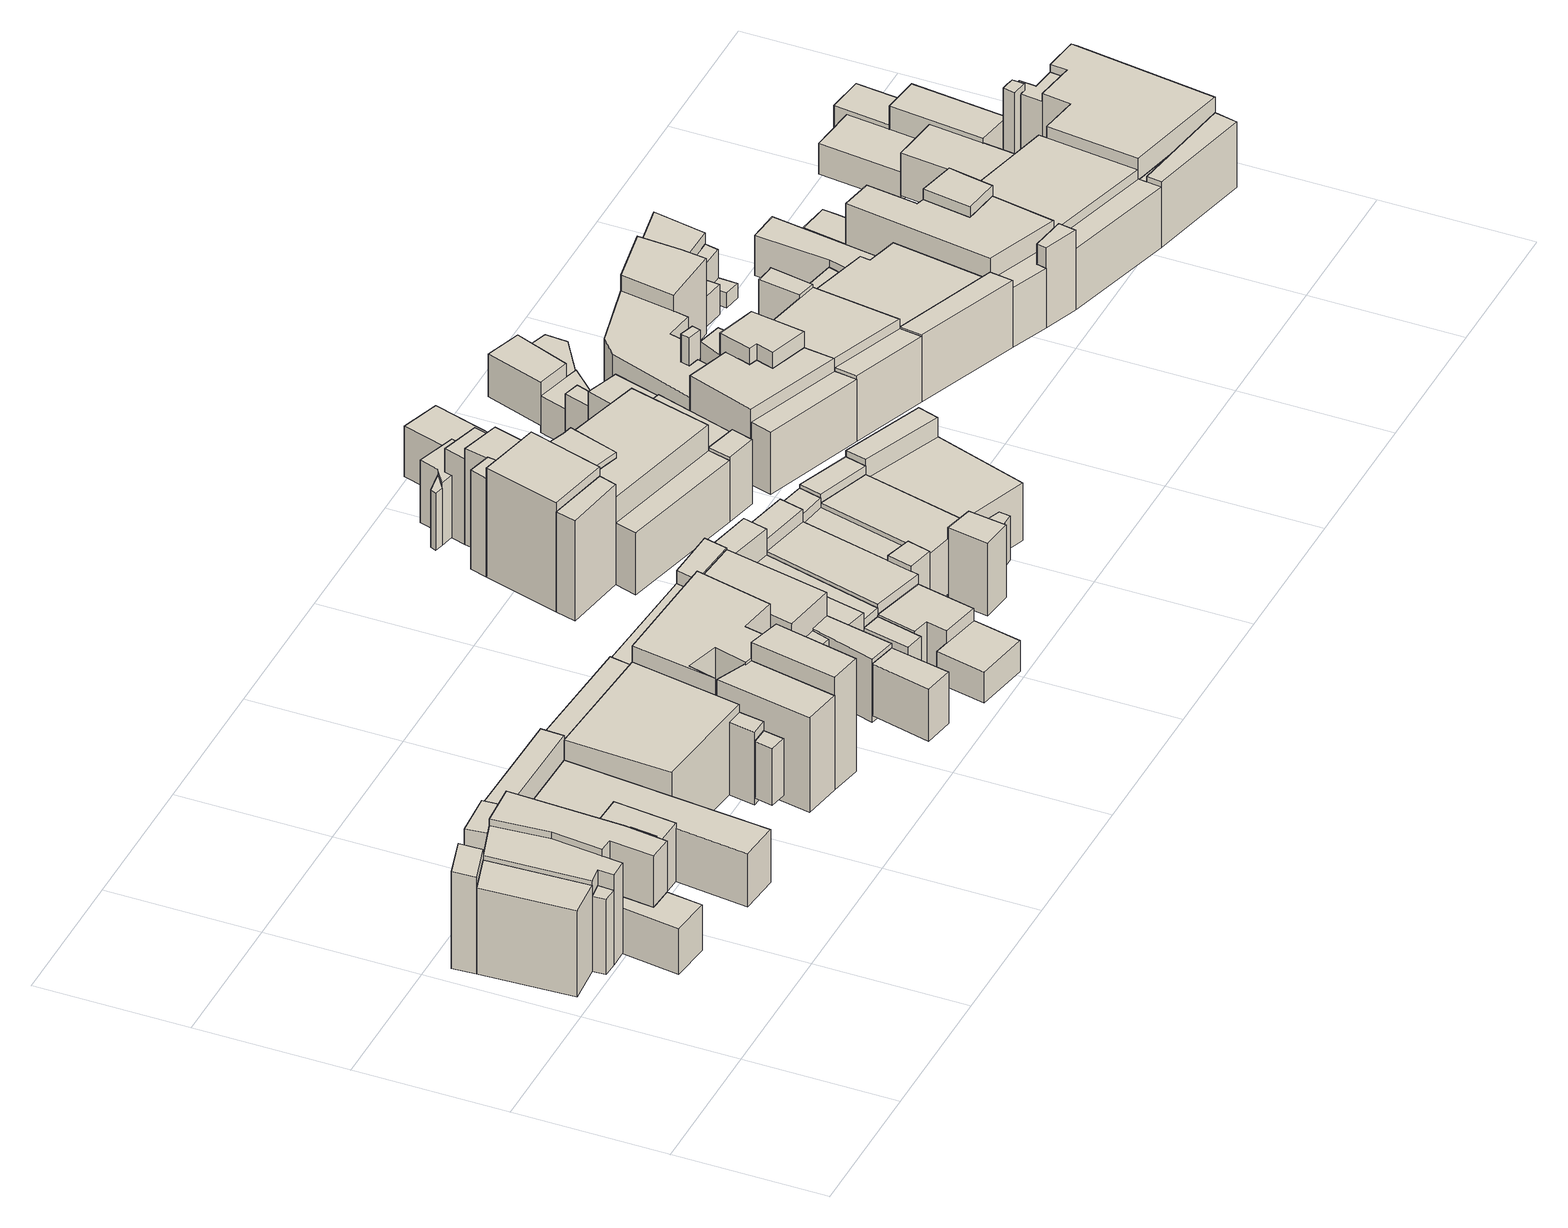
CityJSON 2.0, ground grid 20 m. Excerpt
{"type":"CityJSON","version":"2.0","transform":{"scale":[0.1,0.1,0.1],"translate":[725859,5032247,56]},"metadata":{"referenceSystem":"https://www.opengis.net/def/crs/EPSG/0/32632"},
"CityObjects":{
"building1":{"type":"Building","attributes":{"Building_category":"01","End Use":"Services","Envelope":"2005-2010","Heating System":"Condensing Gas Boiler, Centralized, Fan coil","Cooling System":"A-W chiller, Centralized, Fan coil"},"geometry":[{"type":"MultiSurface","lod":"1","boundaries":[[[0,1,2,3]],[[4,0,3,5]],[[6,4,5,7]],[[1,6,7,2]],[[1,0,4,6]],[[2,7,5,3]],[[8,9,10,11]],[[12,8,11,13]],[[14,12,13,15]],[[16,14,15,17]],[[18,16,17,19]],[[9,18,19,10]],[[9,8,12,14,16,18]],[[10,19,17,15,13,11]],[[20,21,22,23]],[[24,20,23,2]],[[25,24,2,26]],[[21,25,26,22]],[[21,20,24,25]],[[22,26,2,23]],[[27,28,29,30]],[[31,27,30,32]],[[33,31,32,34]],[[35,33,34,15]],[[36,35,15,13]],[[37,36,13,11]],[[38,37,11,10]],[[28,38,10,29]],[[28,27,31,33,35,36,37,38]],[[29,10,11,13,15,34,32,30]],[[39,40,3,41]],[[42,39,41,43]],[[44,42,43,5]],[[40,44,5,3]],[[40,39,42,44]],[[3,5,43,41]]]}]},
"building2":{"type":"Building","attributes":{"Building_category":"01","End Use":"Residential","Envelope":"1971-1980","Heating System":"Traditional Gas Boiler, Centralized, High Temp Radiator","Cooling System":"A-W chiller, Centralized, Fan coil"},"geometry":[{"type":"MultiSurface","lod":"1","boundaries":[[[45,46,47,48]],[[49,45,48,50]],[[51,49,50,52]],[[53,51,52,54]],[[55,53,54,56]],[[46,55,56,47]],[[46,45,49,51,53,55]],[[47,56,54,52,50,48]],[[57,58,30,59]],[[60,57,59,61]],[[62,60,61,32]],[[58,62,32,30]],[[58,57,60,62]],[[30,32,61,59]]]}]},
"building3":{"type":"Building","attributes":{"Building_category":"01","End Use":"Residential","Envelope":"1971-1980","Heating System":"Condensing Gas Boiler, Centralized, Low Temp Radiator","Cooling System":"A-A split"},"geometry":[{"type":"MultiSurface","lod":"1","boundaries":[[[63,64,65,30]],[[66,63,30,29]],[[67,66,29,68]],[[69,67,68,70]],[[71,69,70,72]],[[73,71,72,74]],[[75,73,74,76]],[[77,75,76,78]],[[79,77,78,80]],[[64,79,80,65]],[[64,63,66,67,69,71,73,75,77,79]],[[65,80,78,76,74,72,70,68,29,30]],[[81,82,15,34]],[[83,81,34,32]],[[84,83,32,3]],[[85,84,3,2]],[[86,85,2,23]],[[87,86,23,22]],[[88,87,22,89]],[[82,88,89,15]],[[82,81,83,84,85,86,87,88]],[[15,89,22,23,2,3,32,34]]]}]},
"building4":{"type":"Building","attributes":{"Building_category":"01","End Use":"Residential","Envelope":"1971-1980","Heating System":"Condensing Gas Boiler, Centralized, Low Temp Radiator","Cooling System":"A-A split"},"geometry":[{"type":"MultiSurface","lod":"1","boundaries":[[[90,91,92,76]],[[93,90,76,74]],[[94,93,74,95]],[[91,94,95,92]],[[91,90,93,94]],[[92,95,74,76]]]}]},
"building5":{"type":"Building","attributes":{"Building_category":"01","End Use":"Residential","Envelope":"2000-2005","Heating System":"A-W Heat Pump, Single, Fan coil","Cooling System":"A-A split"},"geometry":[{"type":"MultiSurface","lod":"1","boundaries":[[[96,97,98,99]],[[100,96,99,101]],[[102,100,101,103]],[[97,102,103,98]],[[97,96,100,102]],[[98,103,101,99]],[[104,105,106,107]],[[108,104,107,109]],[[110,108,109,111]],[[105,110,111,106]],[[105,104,108,110]],[[106,111,109,107]],[[112,113,114,59]],[[115,112,59,30]],[[116,115,30,65]],[[113,116,65,114]],[[113,112,115,116]],[[114,65,30,59]],[[117,118,119,120]],[[121,117,120,106]],[[122,121,106,123]],[[118,122,123,119]],[[118,117,121,122]],[[119,123,106,120]]]}]},
"building6":{"type":"Building","attributes":{"Building_category":"01","End Use":"Residential","Envelope":"1981-1990","Heating System":"Traditional Gas Boiler, Centralized, High Temp Radiator","Cooling System":"A-A split"},"geometry":[{"type":"MultiSurface","lod":"1","boundaries":[[[124,125,120,126]],[[127,124,126,107]],[[128,127,107,106]],[[125,128,106,120]],[[125,124,127,128]],[[120,106,107,126]]]}]},
"building7":{"type":"Building","attributes":{"Building_category":"01","End Use":"Residential","Envelope":"2000-2005","Heating System":"Condensing Gas Boiler, Centralized, Low Temp Radiator","Cooling System":"A-A split"},"geometry":[{"type":"MultiSurface","lod":"1","boundaries":[[[129,130,131,132]],[[133,129,132,134]],[[135,133,134,136]],[[130,135,136,131]],[[130,129,133,135]],[[131,136,134,132]],[[137,138,139,123]],[[140,137,123,141]],[[142,140,141,143]],[[138,142,143,139]],[[138,137,140,142]],[[139,143,141,123]],[[144,145,146,136]],[[147,144,136,134]],[[148,147,134,149]],[[145,148,149,146]],[[145,144,147,148]],[[146,149,134,136]],[[150,151,111,152]],[[153,150,152,154]],[[155,153,154,156]],[[151,155,156,111]],[[151,150,153,155]],[[111,156,154,152]]]}]},
"building8":{"type":"Building","attributes":{"Building_category":"01","End Use":"Residential","Envelope":"1971-1980","Heating System":"Condensing Gas Boiler, Centralized, Low Temp Radiator","Cooling System":"A-A split"},"geometry":[{"type":"MultiSurface","lod":"1","boundaries":[[[157,158,159,160]],[[161,157,160,162]],[[163,161,162,164]],[[158,163,164,159]],[[158,157,161,163]],[[159,164,162,160]],[[165,166,167,141]],[[168,165,141,169]],[[170,168,169,171]],[[166,170,171,167]],[[166,165,168,170]],[[167,171,169,141]],[[172,173,143,167]],[[174,172,167,175]],[[176,174,175,177]],[[173,176,177,143]],[[173,172,174,176]],[[143,177,175,167]],[[178,179,180,181]],[[182,178,181,183]],[[184,182,183,185]],[[186,184,185,187]],[[188,186,187,189]],[[190,188,189,191]],[[192,190,191,193]],[[194,192,193,195]],[[179,194,195,180]],[[179,178,182,184,186,188,190,192,194]],[[180,195,193,191,189,187,185,183,181]],[[196,197,198,119]],[[199,196,119,123]],[[200,199,123,139]],[[197,200,139,198]],[[197,196,199,200]],[[198,139,123,119]],[[201,202,203,139]],[[204,201,139,205]],[[206,204,205,207]],[[202,206,207,203]],[[202,201,204,206]],[[203,207,205,139]]]}]},
"building9":{"type":"Building","attributes":{"Building_category":"01","End Use":"Services","Envelope":"2005-2010","Heating System":"Condensing Gas Boiler, Centralized, Fan coil","Cooling System":"A-W chiller, Centralized, Fan coil"},"geometry":[{"type":"MultiSurface","lod":"1","boundaries":[[[208,209,210,207]],[[211,208,207,212]],[[213,211,212,214]],[[209,213,214,210]],[[209,208,211,213]],[[210,214,212,207]],[[215,216,217,210]],[[218,215,210,219]],[[220,218,219,221]],[[222,220,221,223]],[[224,222,223,225]],[[216,224,225,217]],[[216,215,218,220,222,224]],[[217,225,223,221,219,210]],[[226,227,223,228]],[[229,226,228,230]],[[231,229,230,232]],[[233,231,232,225]],[[227,233,225,223]],[[227,226,229,231,233]],[[223,225,232,230,228]],[[234,235,236,237]],[[238,234,237,239]],[[240,238,239,241]],[[235,240,241,236]],[[235,234,238,240]],[[236,241,239,237]]]}]},
"building10":{"type":"Building","attributes":{"Building_category":"01","End Use":"Residential","Envelope":"2000-2005","Heating System":"Traditional Gas Boiler, Centralized, High Temp Radiator","Cooling System":"A-A split"},"geometry":[{"type":"MultiSurface","lod":"1","boundaries":[[[242,243,244,198]],[[245,242,198,139]],[[246,245,139,247]],[[243,246,247,244]],[[243,242,245,246]],[[244,247,139,198]],[[248,249,250,244]],[[251,248,244,247]],[[252,251,247,253]],[[249,252,253,250]],[[249,248,251,252]],[[250,253,247,244]],[[254,255,247,203]],[[256,254,203,207]],[[257,256,207,210]],[[255,257,210,247]],[[255,254,256,257]],[[247,210,207,203]],[[258,259,253,247]],[[260,258,247,210]],[[261,260,210,217]],[[259,261,217,253]],[[259,258,260,261]],[[253,217,210,247]]]}]},
"building11":{"type":"Building","attributes":{"Building_category":"01","End Use":"Residential","Envelope":"1981-1990","Heating System":"Traditional Gas Boiler, Centralized, High Temp Radiator","Cooling System":"A-A split"},"geometry":[{"type":"MultiSurface","lod":"1","boundaries":[[[262,263,264,265]],[[266,262,265,267]],[[268,266,267,269]],[[263,268,269,264]],[[263,262,266,268]],[[264,269,267,265]],[[270,271,272,273]],[[274,270,273,275]],[[276,274,275,277]],[[271,276,277,272]],[[271,270,274,276]],[[272,277,275,273]],[[278,279,280,281]],[[282,278,281,283]],[[284,282,283,275]],[[279,284,275,280]],[[279,278,282,284]],[[280,275,283,281]],[[285,286,287,288]],[[289,285,288,290]],[[291,289,290,292]],[[286,291,292,287]],[[286,285,289,291]],[[287,292,290,288]],[[293,294,295,296]],[[297,293,296,298]],[[299,297,298,300]],[[294,299,300,295]],[[294,293,297,299]],[[295,300,298,296]],[[301,302,303,304]],[[305,301,304,273]],[[306,305,273,272]],[[302,306,272,303]],[[302,301,305,306]],[[303,272,273,304]],[[307,308,309,310]],[[311,307,310,296]],[[312,311,296,295]],[[313,312,295,314]],[[315,313,314,304]],[[316,315,304,303]],[[308,316,303,309]],[[308,307,311,312,313,315,316]],[[309,303,304,314,295,296,310]]]}]},
"building12":{"type":"Building","attributes":{"Building_category":"01","End Use":"Residential","Envelope":"1945-1960","Heating System":"Traditional Gas Boiler, Centralized, High Temp Radiator","Cooling System":"A-A split"},"geometry":[{"type":"MultiSurface","lod":"1","boundaries":[[[317,318,319,320]],[[321,317,320,322]],[[323,321,322,324]],[[318,323,324,319]],[[318,317,321,323]],[[319,324,322,320]],[[325,326,319,327]],[[328,325,327,329]],[[330,328,329,331]],[[332,330,331,269]],[[333,332,269,334]],[[335,333,334,336]],[[326,335,336,319]],[[326,325,328,330,332,333,335]],[[319,336,334,269,331,329,327]],[[337,338,324,339]],[[340,337,339,341]],[[342,340,341,343]],[[344,342,343,331]],[[345,344,331,329]],[[346,345,329,327]],[[338,346,327,324]],[[338,337,340,342,344,345,346]],[[324,327,329,331,343,341,339]],[[347,348,322,349]],[[350,347,349,339]],[[351,350,339,324]],[[348,351,324,322]],[[348,347,350,351]],[[322,324,339,349]],[[352,353,275,283]],[[354,352,283,265]],[[355,354,265,264]],[[356,355,264,277]],[[353,356,277,275]],[[353,352,354,355,356]],[[275,277,264,265,283]]]}]},
"building13":{"type":"Building","attributes":{"Building_category":"01","End Use":"Residential","Envelope":"1971-1980","Heating System":"Traditional Gas Boiler, Centralized, High Temp Radiator","Cooling System":"A-W chiller, Centralized, Fan coil"},"geometry":[{"type":"MultiSurface","lod":"1","boundaries":[[[357,358,359,250]],[[360,357,250,253]],[[361,360,253,362]],[[358,361,362,359]],[[358,357,360,361]],[[359,362,253,250]],[[363,364,365,362]],[[366,363,362,241]],[[367,366,241,368]],[[369,367,368,370]],[[364,369,370,365]],[[364,363,366,367,369]],[[365,370,368,241,362]],[[371,372,373,374]],[[375,371,374,376]],[[377,375,376,378]],[[372,377,378,373]],[[372,371,375,377]],[[373,378,376,374]],[[379,380,381,359]],[[382,379,359,362]],[[383,382,362,370]],[[380,383,370,381]],[[380,379,382,383]],[[381,370,362,359]],[[384,385,362,253]],[[386,384,253,237]],[[387,386,237,236]],[[385,387,236,362]],[[385,384,386,387]],[[362,236,237,253]],[[388,389,390,381]],[[391,388,381,370]],[[392,391,370,393]],[[389,392,393,390]],[[389,388,391,392]],[[390,393,370,381]]]}]},
"building14":{"type":"Building","attributes":{"Building_category":"01","End Use":"Residential","Envelope":"1971-1980","Heating System":"Condensing Gas Boiler, Centralized, Low Temp Radiator","Cooling System":"A-A split"},"geometry":[{"type":"MultiSurface","lod":"1","boundaries":[[[394,395,396,397]],[[398,394,397,399]],[[400,398,399,401]],[[402,400,401,403]],[[395,402,403,396]],[[395,394,398,400,402]],[[396,403,401,399,397]],[[404,405,406,407]],[[408,404,407,397]],[[409,408,397,410]],[[405,409,410,406]],[[405,404,408,409]],[[406,410,397,407]]]}]},
"building15":{"type":"Building","attributes":{"Building_category":"01","End Use":"Residential","Envelope":"1971-1980","Heating System":"Oil Boiler, Centralized, High Temp Radiator","Cooling System":"A-A split"},"geometry":[{"type":"MultiSurface","lod":"1","boundaries":[[[411,412,413,414]],[[415,411,414,416]],[[417,415,416,418]],[[412,417,418,413]],[[412,411,415,417]],[[413,418,416,414]],[[419,420,421,422]],[[423,419,422,424]],[[425,423,424,426]],[[420,425,426,421]],[[420,419,423,425]],[[421,426,424,422]],[[427,428,429,430]],[[431,427,430,432]],[[433,431,432,434]],[[428,433,434,429]],[[428,427,431,433]],[[429,434,432,430]],[[435,436,437,336]],[[438,435,336,334]],[[439,438,334,440]],[[436,439,440,437]],[[436,435,438,439]],[[437,440,334,336]],[[441,442,443,444]],[[445,441,444,446]],[[447,445,446,448]],[[449,447,448,450]],[[442,449,450,443]],[[442,441,445,447,449]],[[443,450,448,446,444]],[[451,452,446,453]],[[454,451,453,455]],[[456,454,455,429]],[[457,456,429,448]],[[452,457,448,446]],[[452,451,454,456,457]],[[446,448,429,455,453]],[[458,459,426,424]],[[460,458,424,336]],[[461,460,336,437]],[[462,461,437,463]],[[459,462,463,426]],[[459,458,460,461,462]],[[426,463,437,336,424]],[[464,465,334,269]],[[466,464,269,467]],[[468,466,467,469]],[[465,468,469,334]],[[465,464,466,468]],[[334,469,467,269]],[[470,471,440,334]],[[472,470,334,469]],[[473,472,469,474]],[[471,473,474,440]],[[471,470,472,473]],[[440,474,469,334]]]}]},
"building16":{"type":"Building","attributes":{"Building_category":"01","End Use":"Residential","Envelope":"1971-1980","Heating System":"Traditional Gas Boiler, Centralized, High Temp Radiator","Cooling System":"A-A split"},"geometry":[{"type":"MultiSurface","lod":"1","boundaries":[[[475,476,477,478]],[[479,475,478,480]],[[481,479,480,482]],[[483,481,482,484]],[[476,483,484,477]],[[476,475,479,481,483]],[[477,484,482,480,478]],[[485,486,482,480]],[[487,485,480,488]],[[489,487,488,490]],[[491,489,490,492]],[[493,491,492,494]],[[495,493,494,496]],[[497,495,496,498]],[[499,497,498,500]],[[501,499,500,502]],[[503,501,502,504]],[[505,503,504,506]],[[507,505,506,508]],[[509,507,508,510]],[[486,509,510,482]],[[486,485,487,489,491,493,495,497,499,501,503,505,507,509]],[[482,510,508,506,504,502,500,498,496,494,492,490,488,480]],[[511,512,513,514]],[[515,511,514,516]],[[517,515,516,518]],[[512,517,518,513]],[[512,511,515,517]],[[513,518,516,514]],[[519,520,513,521]],[[522,519,521,523]],[[524,522,523,525]],[[520,524,525,513]],[[520,519,522,524]],[[513,525,523,521]],[[526,527,528,529]],[[530,526,529,531]],[[532,530,531,533]],[[534,532,533,535]],[[536,534,535,537]],[[538,536,537,539]],[[540,538,539,541]],[[527,540,541,528]],[[527,526,530,532,534,536,538,540]],[[528,541,539,537,535,533,531,529]],[[542,543,533,531]],[[544,542,531,545]],[[546,544,545,547]],[[543,546,547,533]],[[543,542,544,546]],[[533,547,545,531]]]}]},
"building17":{"type":"Building","attributes":{"Building_category":"01","End Use":"Residential","Envelope":"1981-1990","Heating System":"Condensing Gas Boiler, Centralized, Low Temp Radiator","Cooling System":"A-A split"},"geometry":[{"type":"MultiSurface","lod":"1","boundaries":[[[548,549,550,551]],[[552,548,551,553]],[[554,552,553,555]],[[556,554,555,557]],[[549,556,557,550]],[[549,548,552,554,556]],[[550,557,555,553,551]],[[558,559,553,560]],[[532,558,560,533]],[[561,532,533,562]],[[563,561,562,555]],[[559,563,555,553]],[[559,558,532,561,563]],[[553,555,562,533,560]],[[564,565,523,521]],[[566,564,521,541]],[[567,566,541,539]],[[568,567,539,537]],[[569,568,537,535]],[[570,569,535,571]],[[565,570,571,523]],[[565,564,566,567,568,569,570]],[[523,571,535,537,539,541,521]]]}]},
"building18":{"type":"Building","attributes":{"Building_category":"01","End Use":"Residential","Envelope":"1981-1990","Heating System":"Condensing Gas Boiler, Centralized, Low Temp Radiator","Cooling System":"A-A split"},"geometry":[{"type":"MultiSurface","lod":"1","boundaries":[[[572,573,562,533]],[[574,572,533,547]],[[575,574,547,576]],[[573,575,576,562]],[[573,572,574,575]],[[562,576,547,533]],[[577,578,579,562]],[[580,577,562,576]],[[581,580,576,582]],[[578,581,582,579]],[[578,577,580,581]],[[579,582,576,562]]]}]},
"building19":{"type":"Building","attributes":{"Building_category":"01","End Use":"Residential","Envelope":"1971-1980","Heating System":"Condensing Gas Boiler, Centralized, Low Temp Radiator","Cooling System":"A-A split"},"geometry":[{"type":"MultiSurface","lod":"1","boundaries":[[[583,584,585,586]],[[587,583,586,588]],[[589,587,588,590]],[[591,589,590,592]],[[584,591,592,585]],[[584,583,587,589,591]],[[585,592,590,588,586]]]}]},
"building20":{"type":"Building","attributes":{"Building_category":"01","End Use":"Services","Envelope":"2005-2010","Heating System":"Condensing Gas Boiler, Centralized, Fan coil","Cooling System":"A-W chiller, Centralized, Fan coil"},"geometry":[{"type":"MultiSurface","lod":"1","boundaries":[[[593,594,595,596]],[[597,593,596,598]],[[599,597,598,600]],[[594,599,600,595]],[[594,593,597,599]],[[595,600,598,596]],[[601,602,603,604]],[[605,601,604,478]],[[606,605,478,477]],[[602,606,477,603]],[[602,601,605,606]],[[603,477,478,604]],[[607,608,596,609]],[[610,607,609,611]],[[612,610,611,613]],[[608,612,613,596]],[[608,607,610,612]],[[596,613,611,609]],[[614,615,600,616]],[[617,614,616,618]],[[619,617,618,620]],[[615,619,620,600]],[[615,614,617,619]],[[600,620,618,616]]]}]},
"building21":{"type":"Building","attributes":{"Building_category":"01","End Use":"Services","Envelope":"2005-2010","Heating System":"Condensing Gas Boiler, Centralized, Fan coil","Cooling System":"A-W chiller, Centralized, Fan coil"},"geometry":[{"type":"MultiSurface","lod":"1","boundaries":[[[621,622,623,624]],[[625,621,624,626]],[[627,625,626,628]],[[629,627,628,630]],[[622,629,630,623]],[[622,621,625,627,629]],[[623,630,628,626,624]]]}]},
"building22":{"type":"Building","attributes":{"Building_category":"01","End Use":"Residential","Envelope":"1945-1960","Heating System":"Condensing Gas Boiler, Centralized, Low Temp Radiator","Cooling System":"A-A split"},"geometry":[{"type":"MultiSurface","lod":"1","boundaries":[[[631,632,633,634]],[[635,631,634,636]],[[637,635,636,638]],[[632,637,638,633]],[[632,631,635,637]],[[633,638,636,634]],[[639,640,641,642]],[[643,639,642,592]],[[644,643,592,645]],[[646,644,645,647]],[[640,646,647,641]],[[640,639,643,644,646]],[[641,647,645,592,642]],[[648,649,588,650]],[[651,648,650,562]],[[652,651,562,579]],[[653,652,579,647]],[[654,653,647,645]],[[655,654,645,590]],[[649,655,590,588]],[[649,648,651,652,653,654,655]],[[588,590,645,647,579,562,650]],[[656,657,658,659]],[[660,656,659,661]],[[662,660,661,663]],[[657,662,663,658]],[[657,656,660,662]],[[658,663,661,659]],[[664,665,630,628]],[[666,664,628,579]],[[667,666,579,668]],[[669,667,668,670]],[[671,669,670,672]],[[673,671,672,674]],[[675,673,674,676]],[[665,675,676,630]],[[665,664,666,667,669,671,673,675]],[[630,676,674,672,670,668,579,628]],[[677,678,679,680]],[[681,677,680,674]],[[682,681,674,672]],[[683,682,672,670]],[[678,683,670,679]],[[678,677,681,682,683]],[[679,670,672,674,680]],[[652,684,668,579]],[[685,652,579,582]],[[686,685,582,687]],[[688,686,687,689]],[[690,688,689,691]],[[684,690,691,668]],[[684,652,685,686,688,690]],[[668,691,689,687,582,579]],[[692,693,694,695]],[[696,692,695,697]],[[698,696,697,699]],[[693,698,699,694]],[[693,692,696,698]],[[694,699,697,695]],[[700,701,702,703]],[[704,700,703,705]],[[706,704,705,707]],[[701,706,707,702]],[[701,700,704,706]],[[702,707,705,703]],[[708,709,691,689]],[[710,708,689,687]],[[711,710,687,712]],[[709,711,712,691]],[[709,708,710,711]],[[691,712,687,689]]]}]},
"building23":{"type":"Building","attributes":{"Building_category":"01","End Use":"Residential","Envelope":"1945-1960","Heating System":"Condensing Gas Boiler, Centralized, Low Temp Radiator","Cooling System":"A-A split"},"geometry":[{"type":"MultiSurface","lod":"1","boundaries":[[[713,714,638,715]],[[716,713,715,717]],[[718,716,717,719]],[[720,718,719,721]],[[714,720,721,638]],[[714,713,716,718,720]],[[638,721,719,717,715]],[[722,723,724,725]],[[726,722,725,727]],[[728,726,727,721]],[[729,728,721,719]],[[730,729,719,731]],[[732,730,731,733]],[[734,732,733,735]],[[723,734,735,724]],[[723,722,726,728,729,730,732,734]],[[724,735,733,731,719,721,727,725]],[[736,737,738,739]],[[740,736,739,724]],[[741,740,724,735]],[[742,741,735,733]],[[743,742,733,744]],[[745,743,744,746]],[[747,745,746,748]],[[749,747,748,702]],[[737,749,702,738]],[[737,736,740,741,742,743,745,747,749]],[[738,702,748,746,744,733,735,724,739]],[[750,751,661,679]],[[752,750,679,668]],[[753,752,668,748]],[[754,753,748,663]],[[751,754,663,661]],[[751,750,752,753,754]],[[661,663,748,668,679]],[[755,756,702,757]],[[758,755,757,748]],[[759,758,748,703]],[[756,759,703,702]],[[756,755,758,759]],[[702,703,748,757]],[[760,761,748,668]],[[762,760,668,712]],[[763,762,712,705]],[[761,763,705,748]],[[761,760,762,763]],[[748,705,712,668]]]}]},
"building24":{"type":"Building","attributes":{"Building_category":"01","End Use":"Residential","Envelope":"1971-1980","Heating System":"Condensing Gas Boiler, Centralized, Low Temp Radiator","Cooling System":"A-A split"},"geometry":[{"type":"MultiSurface","lod":"1","boundaries":[[[764,765,766,767]],[[768,764,767,769]],[[770,768,769,771]],[[772,770,771,773]],[[765,772,773,766]],[[765,764,768,770,772]],[[766,773,771,769,767]]]}]}
},
"vertices":[
[55,347,143],[61,213,143],[61,213,20],[55,347,20],[3,332,143],[3,332,20],[9,209,143],[9,209,20],[122,163,85],[155,161,85],[155,161,20],[122,163,20],[128,221,85],[128,221,20],[110,222,85],[110,222,20],[96,120,85],[96,120,20],[149,114,85],[149,114,20],[83,216,127],[82,195,127],[82,195,20],[83,216,20],[61,213,127],[62,196,127],[62,196,20],[168,368,158],[162,217,158],[162,217,20],[168,368,20],[111,364,158],[111,364,20],[117,289,158],[117,289,20],[110,222,158],[128,221,158],[122,163,158],[155,161,158],[54,378,158],[55,347,158],[54,378,20],[1,363,158],[1,363,20],[3,332,158],
[185,233,117],[213,232,117],[213,232,30],[185,233,30],[185,216,117],[185,216,30],[162,217,117],[162,217,30],[160,202,117],[160,202,30],[209,198,117],[209,198,30],[166,398,137],[168,368,137],[166,398,20],[108,394,137],[108,394,20],[111,364,137],
[168,368,96],[325,365,96],[325,365,20],[162,217,96],[185,216,96],[185,216,20],[185,233,96],[185,233,20],[213,232,96],[213,232,20],[218,279,96],[218,279,20],[267,277,96],[267,277,20],[246,100,96],[246,100,20],[299,95,96],[299,95,20],[117,289,149],[110,222,149],[111,364,149],[55,347,149],[61,213,149],[83,216,149],[82,195,149],[107,195,149],[107,195,20],
[267,277,103],[258,195,103],[258,195,20],[218,279,103],[209,198,103],[209,198,20],
[440,177,101],[463,176,101],[463,176,20],[440,177,20],[435,153,101],[435,153,20],[458,149,101],[458,149,20],[325,365,125],[493,354,125],[493,354,10],[325,365,10],[317,227,125],[317,227,10],[468,209,125],[468,209,10],[166,398,131],[326,395,131],[326,395,20],[168,368,131],[325,365,131],[498,384,117],[661,373,117],[661,373,10],[498,384,10],[493,354,117],[654,344,117],[654,344,10],
[326,395,120],[498,384,120],[326,395,10],[325,365,120],[493,354,120],
[452,114,145],[477,241,145],[477,241,10],[452,114,10],[503,105,145],[503,105,10],[526,220,145],[526,220,10],[654,344,133],[724,338,133],[724,338,10],[623,212,133],[623,212,10],[695,200,133],[695,200,10],[526,220,171],[570,208,171],[570,208,10],[503,105,171],[546,97,171],[546,97,10],[446,213,114],[468,209,114],[446,213,10],[440,177,114],[440,177,10],[463,176,114],[463,176,10],
[639,118,94],[676,110,94],[676,110,20],[639,118,20],[620,39,94],[620,39,20],[660,32,94],[660,32,20],[623,212,97],[666,205,97],[666,205,10],[617,189,97],[617,189,10],[658,181,97],[658,181,10],[666,205,100],[695,200,100],[639,118,100],[639,118,10],[676,110,100],[676,110,10],[493,354,148],[654,344,148],[654,344,0],[493,354,0],[474,242,148],[474,242,0],[484,279,148],[484,279,0],[528,266,148],[528,266,0],[516,222,148],[516,222,0],[570,208,148],[570,208,0],[579,251,148],[579,251,0],[630,242,148],[630,242,0],[661,373,135],[731,369,135],[731,369,10],[654,344,135],[724,338,135],[724,338,90],[765,329,90],[765,329,10],[690,177,90],[690,177,10],[729,169,90],[729,169,10],
[729,169,68],[756,163,68],[756,163,10],[716,107,68],[716,107,10],[741,102,68],[741,102,10],[756,163,71],[828,144,71],[828,144,10],[743,111,71],[743,111,10],[765,106,71],[765,106,10],[759,78,71],[759,78,10],[811,67,71],[811,67,10],[739,82,54],[759,78,54],[739,82,10],[725,16,54],[725,16,10],[797,3,54],[797,3,10],[811,67,54],[838,187,92],[873,177,92],[873,177,10],[838,187,10],[830,154,92],[830,154,10],[865,146,92],[865,146,10],
[731,369,117],[806,353,117],[806,353,10],[724,338,117],[798,321,117],[798,321,10],[806,353,102],[875,338,102],[875,338,10],[798,321,102],[867,306,102],[867,306,10],[765,329,80],[798,321,80],[729,169,80],[756,163,80],[798,321,85],[867,306,85],[756,163,85],[828,144,85],
[686,535,153],[769,517,153],[769,517,10],[686,535,10],[679,508,153],[679,508,10],[762,494,153],[762,494,10],[762,683,147],[814,668,147],[814,668,10],[762,683,10],[750,627,147],[750,627,10],[799,616,147],[799,616,10],[722,658,151],[753,650,151],[753,650,10],[722,658,10],[715,635,151],[715,635,10],[750,627,151],[869,668,82],[818,682,82],[818,682,10],[869,668,10],[904,782,82],[904,782,10],[853,799,82],[853,799,10],[772,721,91],[750,706,91],[750,706,10],[772,721,10],[742,717,91],[742,717,10],[738,709,91],[738,709,10],[771,712,132],[822,697,132],[822,697,10],[771,712,10],[762,683,132],[814,668,132],[780,747,99],[832,730,99],[832,730,10],[780,747,10],[772,721,99],[750,706,99],[768,702,99],[768,702,10],[771,712,99],[822,697,99],
[917,612,74],[907,577,74],[907,577,10],[917,612,10],[851,630,74],[851,630,10],[841,594,74],[841,594,10],[854,591,134],[907,577,134],[854,591,10],[832,524,134],[832,524,10],[777,541,134],[777,541,10],[762,494,134],[932,453,134],[932,453,10],[961,562,134],[961,562,10],[814,604,142],[841,594,142],[814,604,10],[805,570,142],[805,570,10],[787,574,142],[787,574,10],[777,541,142],[832,524,142],[854,591,142],[823,637,90],[851,630,90],[823,637,10],[814,604,90],[841,594,90],[715,635,166],[750,627,166],[686,535,166],[769,517,166],[799,616,166],
[875,338,95],[912,330,95],[912,330,10],[867,306,95],[904,300,95],[904,300,10],[904,300,88],[944,286,88],[944,286,10],[865,146,88],[939,130,88],[939,130,10],[975,275,88],[975,275,10],[900,139,104],[939,130,104],[939,130,0],[900,139,0],[891,85,104],[891,85,0],[932,80,104],[932,80,0],[912,330,100],[982,303,100],[982,303,10],[904,300,100],[975,275,100],[867,306,82],[904,300,82],[838,187,82],[873,177,82],[982,303,109],[1091,260,109],[1091,260,10],[975,275,109],[1082,232,109],[1082,232,10],
[941,143,63],[1002,120,63],[1002,120,0],[941,143,0],[938,120,63],[938,120,0],[984,105,63],[984,105,0],[1000,105,63],[1000,105,0],[975,275,82],[1082,232,82],[1082,232,0],[975,275,0],[941,143,82],[1040,107,82],[1040,107,0],
[1032,773,71],[1079,757,71],[1079,757,10],[1032,773,10],[1006,696,71],[1006,696,10],[1051,684,71],[1051,684,10],[994,660,74],[1015,654,74],[1015,654,10],[994,660,10],[983,626,74],[983,626,10],[1003,619,74],[1003,619,10],[1015,654,47],[1037,647,47],[1037,647,0],[1015,654,0],[1003,619,47],[1003,619,0],[1026,611,47],[1026,611,0],[961,562,97],[1008,549,97],[1008,549,10],[932,453,97],[975,442,97],[975,442,10],[1079,757,46],[1123,742,46],[1123,742,0],[1079,757,0],[1051,684,46],[1051,684,0],[1068,679,46],[1068,679,0],[1121,713,46],[1121,713,0],[1006,696,52],[1051,684,52],[1006,696,0],[994,660,52],[994,660,0],[1037,647,52],[1068,679,52],[983,626,95],[1003,619,95],[961,562,95],[1008,549,95],[1026,611,95],[1026,611,10],[762,494,98],[932,453,98],[753,465,98],[753,465,10],[924,423,98],[924,423,10],[932,453,102],[975,442,102],[924,423,102],[966,413,102],[966,413,10],
[1262,688,108],[1259,632,108],[1259,632,0],[1262,688,0],[1186,675,108],[1186,675,0],[1175,604,108],[1175,604,0],[1255,599,108],[1255,599,0],[1186,675,86],[1175,604,86],[1093,655,86],[1093,655,0],[1070,634,86],[1070,634,0],[1031,520,86],[1031,520,0],[1089,501,86],[1089,501,0],[1101,541,86],[1101,541,0],[1086,545,86],[1086,545,0],[1089,557,86],[1089,557,0],[1108,551,86],[1108,551,0],[1105,540,86],[1105,540,0],[1120,537,86],[1120,537,0],[1133,590,86],[1133,590,0],[1171,584,86],[1171,584,0],[1108,551,126],[1105,540,126],[1105,540,10],[1108,551,10],[1089,557,126],[1089,557,10],[1086,545,126],[1086,545,10],[1091,509,109],[1105,540,109],[1091,509,10],[1130,497,109],[1130,497,10],[1138,532,109],[1138,532,10],[1031,520,117],[1089,501,117],[1089,501,10],[1031,520,10],[1000,430,117],[1000,430,10],[1128,382,117],[1128,382,10],[1133,422,117],[1133,422,10],[1082,439,117],[1082,439,10],[1089,462,117],[1089,462,10],[1078,466,117],[1078,466,10],[1000,430,99],[1128,382,99],[991,401,99],[991,401,10],[1124,352,99],[1124,352,10],
[1226,520,121],[1247,517,121],[1247,517,10],[1226,520,10],[1218,465,121],[1218,465,10],[1243,460,121],[1243,460,10],[1253,517,121],[1253,517,10],[1141,481,117],[1218,465,117],[1141,481,10],[1227,344,117],[1227,344,10],[1243,460,117],[1091,509,140],[1130,497,140],[1078,466,140],[1089,462,140],[1082,439,140],[1133,422,140],[1144,493,140],[1144,493,10],
[1128,382,104],[1227,344,104],[1124,352,104],[1223,315,104],[1223,315,10],[1227,344,106],[1365,292,106],[1365,292,10],[1223,315,106],[1361,262,106],[1361,262,10],
[1280,507,57],[1304,502,57],[1304,502,10],[1280,507,10],[1271,466,57],[1271,466,10],[1346,446,57],[1346,446,10],[1359,491,57],[1359,491,10],
[1286,632,71],[1325,631,71],[1325,631,10],[1286,632,10],[1285,615,71],[1285,615,10],[1321,613,71],[1321,613,10],[1338,701,87],[1325,631,87],[1325,631,0],[1338,701,0],[1262,688,87],[1259,632,87],[1259,632,53],[1286,632,53],[1259,632,10],[1255,599,53],[1255,599,10],[1283,594,53],[1283,594,10],[1300,614,31],[1321,613,31],[1300,614,10],[1298,592,31],[1298,592,10],[1320,588,31],[1320,588,10],
[1445,537,67],[1443,519,67],[1443,519,10],[1445,537,10],[1404,543,67],[1404,543,10],[1395,486,67],[1395,486,10],[1437,478,67],[1437,478,10],
[1645,542,77],[1694,536,77],[1694,536,10],[1645,542,10],[1631,418,77],[1631,418,10],[1680,410,77],[1680,410,10],[1368,588,67],[1409,584,67],[1409,584,10],[1368,588,10],[1359,491,67],[1344,433,67],[1344,433,10],[1385,422,67],[1385,422,10],[1245,471,95],[1271,466,95],[1245,471,10],[1227,344,95],[1365,292,95],[1385,422,95],[1344,433,95],[1346,446,95],[1575,497,71],[1639,489,71],[1639,489,10],[1575,497,10],[1560,360,71],[1560,360,10],[1623,345,71],[1623,345,10],[1395,486,125],[1437,478,125],[1365,292,125],[1461,255,125],[1461,255,10],[1476,338,125],[1476,338,10],[1428,345,125],[1428,345,10],[1438,408,125],[1438,408,10],[1428,411,125],[1428,411,10],[1487,397,140],[1483,378,140],[1483,378,10],[1487,397,10],[1438,408,140],[1428,345,140],[1476,338,140],[1461,255,95],[1361,262,95],[1411,242,95],[1411,242,10],[1414,255,95],[1414,255,10],[1460,248,95],[1460,248,10],[1702,609,50],[1694,536,50],[1694,536,0],[1702,609,0],[1653,615,50],[1653,615,0],[1645,542,50],[1645,542,0],[1607,203,104],[1751,181,104],[1751,181,10],[1607,203,10],[1605,183,104],[1605,183,10],[1745,151,104],[1745,151,10],[1414,255,124],[1460,248,124],[1411,242,124],[1456,225,124],[1456,225,10],
[1671,411,124],[1680,410,124],[1671,411,10],[1668,395,124],[1668,395,10],[1689,392,124],[1689,392,10],[1690,408,124],[1690,408,10],[1701,383,115],[1732,379,115],[1732,379,10],[1701,383,10],[1703,405,115],[1703,405,10],[1690,408,115],[1689,392,115],[1680,393,115],[1680,393,10],[1677,365,115],[1677,365,10],[1730,357,115],[1730,357,10],[1778,373,126],[1777,366,126],[1777,366,10],[1778,373,10],[1732,379,126],[1730,357,126],[1677,365,126],[1672,327,126],[1672,327,10],[1622,335,126],[1622,335,10],[1608,214,126],[1608,214,10],[1751,181,126],[1483,378,110],[1560,360,110],[1461,255,110],[1608,214,110],[1623,345,110],[1613,212,96],[1751,181,96],[1613,212,10],[1608,214,96],[1607,203,96],[1461,255,97],[1608,214,97],[1456,225,97],[1605,183,97],
[1587,605,44],[1611,602,44],[1611,602,0],[1587,605,0],[1575,497,44],[1575,497,0],[1639,489,44],[1639,489,0],[1651,598,44],[1651,598,0]
]}
